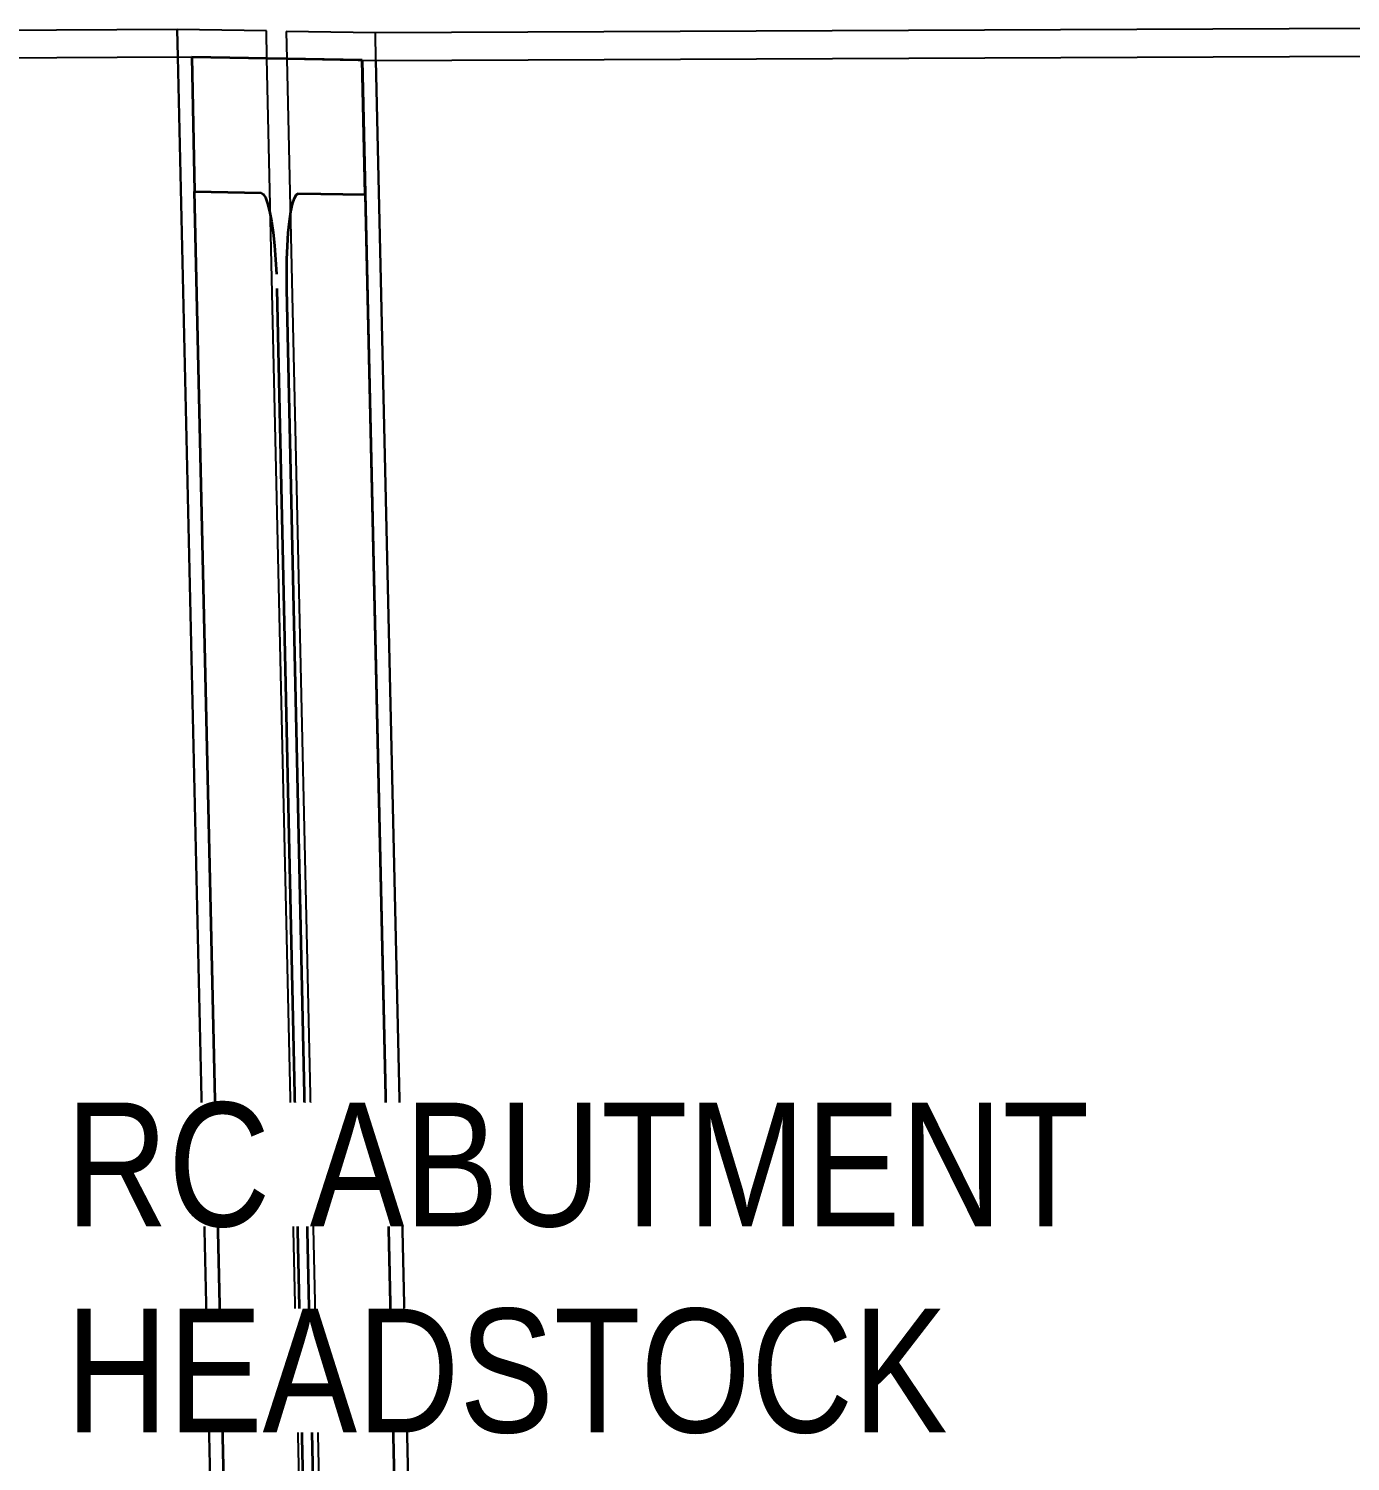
# Model space of a CAD drawing. Header units: metres. Extents: x -1147.3 to -1090.7, y 3.4 to 26.8.
# Drawn here: x -1144.34 to -1143.005, y 24.378 to 25.826 of the extents above; entities that cross this region are included whole.
import ezdxf

# ---------------------------------------------------------------- set-up
doc = ezdxf.new("R2010")
doc.units = ezdxf.units.M
doc.layers.add('A-GENM', color=7, linetype='Continuous', lineweight=35)
doc.layers.add('G-ANNO-TEXT', color=7, linetype='Continuous', lineweight=9)
doc.styles.add('Arial Narrow', font='ARIALN.TTF', dxfattribs={"height": 0.125})

# ---------------------------------------------------------------- blocks, each defined once
blk = doc.blocks.new('SCR_B_08_NE_6 - SCR_B_08_NE_6-5608889-DRG-2873023 - SECTION 2')
at = {"layer": 'A-GENM', "color": 7, "lineweight": 25, "true_color": 0xefefef}
for p, q in [((-1143.989707836758, 25.82197931227277), (-1144.079765154628, 25.82356091376106)), ((-1144.079765154628, 25.82356091376106), (-1144.0791605516, 25.79581794414777)), ((-1142.989944893635, 25.82628122160033), (-1143.989720494665, 25.82198097130569)), ((-1143.989103233729, 25.79423634265887), (-1143.989707836758, 25.82197931227277)), ((-1144.0791605516, 25.79581794414777), (-1143.989103267937, 25.79423634325966)), ((-1143.989103233729, 25.79423788042056), (-1142.989324610379, 25.79853814371415))]:
    blk.add_line(p, q, dxfattribs=at)
at = {"layer": 'A-GENM', "color": 254, "lineweight": 25, "true_color": 0xd4d4d4}
for p, q in [((-1144.0791605516, 25.79581794414777), (-1144.021835041056, 23.26252264183682)), ((-1143.989103233143, 25.79423634265888), (-1143.931856991029, 23.26444396510741)), ((-1143.931856991205, 23.26444400614158), (-1143.989103233729, 25.79423634265887))]:
    blk.add_line(p, q, dxfattribs=at)
blk = doc.blocks.new('SCR_B_08_NE_7 - SCR_B_08_NE_7-5609727-DRG-2873023 - SECTION 2')
at = {"layer": 'A-GENM', "color": 7, "lineweight": 25, "true_color": 0xefefef}
for p, q in [((-1144.1898487553, 25.82550224686219), (-1145.191453827319, 25.81988994203384)), ((-1144.189230784807, 25.79775900510225), (-1144.1898487553, 25.82550224686219)), ((-1144.099777891933, 25.82391238075955), (-1144.189835209804, 25.8254939822494)), ((-1144.189835209804, 25.8254939822494), (-1144.189230780955, 25.79775900510225)), ((-1144.099173288904, 25.79616941114527), (-1144.099777891933, 25.82391238075955)), ((-1145.190823518788, 25.79214676940855), (-1144.189230784807, 25.79775900510225)), ((-1144.189230606775, 25.79775101263481), (-1144.099173288904, 25.79616941114527))]:
    blk.add_line(p, q, dxfattribs=at)
at = {"layer": 'A-GENM', "color": 254, "lineweight": 25, "true_color": 0xd4d4d4}
for p, q in [((-1144.189230606775, 25.79775101263481), (-1144.131808213046, 23.26017430548183)), ((-1144.131808211887, 23.26017409864415), (-1144.189230603947, 25.79775101263481)), ((-1144.04183016324, 23.26209567177085), (-1144.099173288904, 25.79616941114527))]:
    blk.add_line(p, q, dxfattribs=at)
blk = doc.blocks.new('T2DPAA-T2D-C3S-DU-M3D-100304_rvt-1-DRG-2873023 - SECTION 2')
at = {"layer": 'A-GENM', "color": 254, "lineweight": 25, "true_color": 0xd4d4d4}
for name in ['SCR_B_08_NE_7 - SCR_B_08_NE_7-5609727-DRG-2873023 - SECTION 2', 'SCR_B_08_NE_6 - SCR_B_08_NE_6-5608889-DRG-2873023 - SECTION 2']:
    blk.add_blockref(name, (0, 0), dxfattribs=at)
blk = doc.blocks.new('BR08_GEN_POST_0 - 360UB_BASE-8745843-DRG-2873023 - SECTION 2')
at = {"layer": 'A-GENM'}
for p, q in [((-1144.003112150977, 25.79448237202795), (-1144.175221691797, 25.79750498820798)), ((-1144.175221691797, 25.79750498820798), (-1144.172259136955, 25.66156443710037)), ((-1144.000149596136, 25.65854182092034), (-1144.003112150977, 25.79448237202795)), ((-1144.003112150977, 25.79448237202794), (-1143.946940426715, 23.31217451560916)), ((-1144.172259136955, 25.66156443710037), (-1144.105216466985, 25.66038702265815)), ((-1144.119010329734, 23.30842441432915), (-1144.172259136955, 25.66156443710037)), ((-1144.067192266106, 25.65971923536256), (-1144.000149596136, 25.65854182092034)), ((-1144.000149596136, 25.65854182092033), (-1143.947053991584, 23.31217204056993)), ((-1144.089104108946, 25.56360769000419), (-1144.08909144027, 25.56304060211144)), ((-1144.08909144027, 25.56304060211143), (-1144.066005288363, 24.50370351612672)), ((-1144.055993090663, 24.50326030946325), (-1144.079085071618, 25.56286486861259)), ((-1144.066005288363, 24.50370351612672), (-1144.055993090663, 24.50326030946325)), ((-1144.039400401544, 23.31015943764451), (-1144.066005288363, 24.50370351612672)), ((-1144.055993090663, 24.50326030946325), (-1144.02940294002, 23.31037732289115))]:
    blk.add_line(p, q, dxfattribs=at)
at = {"layer": 'A-GENM', "flags": 128}
for points in [[(-1144.105216466985, 25.66038702265816), (-1144.102998936854, 25.65915306859725), (-1144.100783904008, 25.65555856463123), (-1144.098625909908, 25.64969201937721), (-1144.09657809153, 25.6416978866493), (-1144.094690872959, 25.63177300852626), (-1144.093010723779, 25.62016176844625), (-1144.091579014839, 25.60715007367556), (-1144.090430999566, 25.59305831532276), (-1144.089594945904, 25.57823347924639)], [(-1144.079085071618, 25.56286486861259), (-1144.079243631244, 25.5780516877488), (-1144.079053340598, 25.59285849899694), (-1144.078518885268, 25.60692070952312), (-1144.077653425317, 25.61989206103436), (-1144.076478271241, 25.63145315580704), (-1144.075022359235, 25.64131932131875), (-1144.073321538683, 25.64924761983069), (-1144.071417689433, 25.65504283032097), (-1144.069357690571, 25.65856225547412), (-1144.067192266106, 25.65971923536256)]]:
    blk.add_lwpolyline(points, dxfattribs=at)

msp = doc.modelspace()

# ---------------------------------------------------------------- block references
at = {"lineweight": 5}
msp.add_blockref('T2DPAA-T2D-C3S-DU-M3D-100304_rvt-1-DRG-2873023 - SECTION 2', (0, 0), dxfattribs=at)
at = {"layer": 'A-GENM'}
msp.add_blockref('BR08_GEN_POST_0 - 360UB_BASE-8745843-DRG-2873023 - SECTION 2', (0, 0), dxfattribs=at)

# ---------------------------------------------------------------- next in the draw order: texts
at = {"layer": 'G-ANNO-TEXT', "char_height": 0.125, "attachment_point": 1, "style": 'Arial Narrow', "bg_fill": 3, "box_fill_scale": 1, "bg_fill_color": 256, "bg_fill_true_color": 13158600, "bg_fill_transparency": 0}
for s, insert in [('RC ABUTMENT ', (-1144.302430797603, 24.74081770104307)), ('HEADSTOCK', (-1144.302430797603, 24.53245832604307))]:
    msp.add_mtext(s, dxfattribs=dict(at, insert=insert))

doc.saveas('drawing.dxf')
